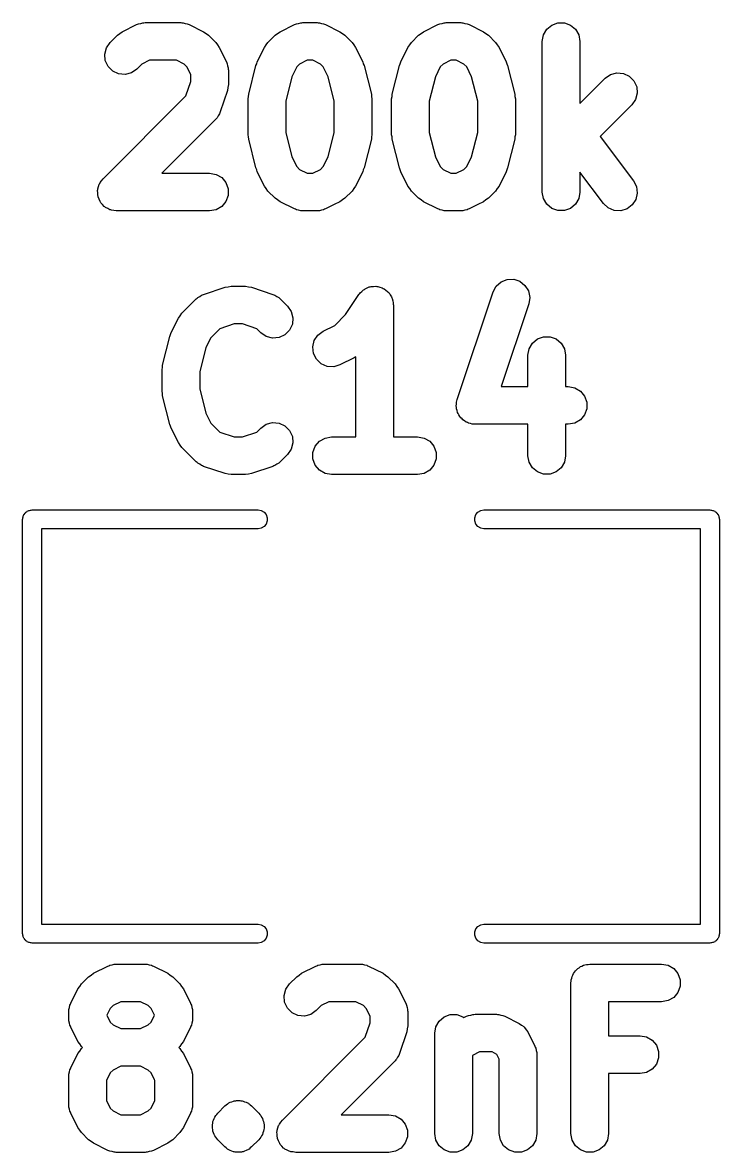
# Model space of a CAD drawing. Extents: x 51 to 137, y -158 to -25.
# Drawn here: x 75.37 to 80.07, y -52.16 to -44.54 of the extents above; entities that cross this region are included whole.
import ezdxf

# ---------------------------------------------------------------- set-up
doc = ezdxf.new("R2010")
doc.units = 0
doc.header["$MEASUREMENT"] = 0
doc.layers.add('BLACK', color=7, linetype='CONTINUOUS')

msp = doc.modelspace()

# ---------------------------------------------------------------- linework, layer by layer
at = {"layer": 'Black'}
for p, q in [((76.0464, -44.6006), (76.1432, -44.5522)), ((76.1432, -44.5522), (76.1502, -44.5501)), ((76.1502, -44.5501), (76.1566, -44.5465)), ((76.1566, -44.5465), (76.1712, -44.5439)), ((76.1712, -44.5439), (76.1855, -44.5397)), ((76.1855, -44.5397), (76.1928, -44.5401)), ((76.1928, -44.5401), (76.2, -44.5388)), ((76.2, -44.5388), (76.4419, -44.5388)), ((76.4419, -44.5388), (76.4491, -44.5401)), ((76.4491, -44.5401), (76.4564, -44.5397)), ((76.4564, -44.5397), (76.4707, -44.5439)), ((76.4707, -44.5439), (76.4853, -44.5465)), ((76.4853, -44.5465), (76.4917, -44.5501)), ((76.4917, -44.5501), (76.4987, -44.5522)), ((76.4987, -44.5522), (76.5955, -44.6006)), ((77.1108, -44.6006), (77.2076, -44.5522)), ((77.2076, -44.5522), (77.2146, -44.5501)), ((77.2146, -44.5501), (77.2209, -44.5465)), ((77.2209, -44.5465), (77.2356, -44.5439)), ((77.2356, -44.5439), (77.2499, -44.5397)), ((77.2499, -44.5397), (77.2572, -44.5401)), ((77.2572, -44.5401), (77.2644, -44.5388)), ((77.2644, -44.5388), (77.3611, -44.5388)), ((77.3611, -44.5388), (77.3684, -44.5401)), ((77.3684, -44.5401), (77.3757, -44.5397)), ((77.3757, -44.5397), (77.3899, -44.5439)), ((77.3899, -44.5439), (77.4046, -44.5465)), ((77.4046, -44.5465), (77.4109, -44.5501)), ((77.4109, -44.5501), (77.4179, -44.5522)), ((77.4179, -44.5522), (77.5147, -44.6006)), ((78.0784, -44.6006), (78.1752, -44.5522)), ((78.1752, -44.5522), (78.1822, -44.5501)), ((78.1822, -44.5501), (78.1886, -44.5465)), ((78.1886, -44.5465), (78.2032, -44.5439)), ((78.2032, -44.5439), (78.2175, -44.5397)), ((78.2175, -44.5397), (78.2248, -44.5401)), ((78.2248, -44.5401), (78.232, -44.5388)), ((78.232, -44.5388), (78.3288, -44.5388)), ((78.3288, -44.5388), (78.336, -44.5401)), ((78.336, -44.5401), (78.3433, -44.5397)), ((78.3433, -44.5397), (78.3575, -44.5439)), ((78.3575, -44.5439), (78.3722, -44.5465)), ((78.3722, -44.5465), (78.3785, -44.5501)), ((78.3785, -44.5501), (78.3856, -44.5522)), ((78.3856, -44.5522), (78.4823, -44.6006)), ((78.9088, -44.5842), (78.9426, -44.5558)), ((78.9426, -44.5558), (78.984, -44.5407)), ((78.984, -44.5407), (79.0281, -44.5407)), ((79.0281, -44.5407), (79.0696, -44.5558)), ((79.0696, -44.5558), (79.1034, -44.5842)), ((75.9651, -44.6728), (76.0134, -44.6244)), ((76.0134, -44.6244), (76.0301, -44.6127)), ((76.0301, -44.6127), (76.0464, -44.6006)), ((76.5955, -44.6006), (76.6118, -44.6127)), ((76.6118, -44.6127), (76.6285, -44.6244)), ((76.6285, -44.6244), (76.6769, -44.6728)), ((77.0294, -44.6728), (77.0778, -44.6244)), ((77.0778, -44.6244), (77.0945, -44.6127)), ((77.0945, -44.6127), (77.1108, -44.6006)), ((77.5147, -44.6006), (77.531, -44.6127)), ((77.531, -44.6127), (77.5477, -44.6244)), ((77.5477, -44.6244), (77.5961, -44.6728)), ((77.9971, -44.6728), (78.0454, -44.6244)), ((78.0454, -44.6244), (78.0621, -44.6127)), ((78.0621, -44.6127), (78.0784, -44.6006)), ((78.4823, -44.6006), (78.4986, -44.6127)), ((78.4986, -44.6127), (78.5153, -44.6244)), ((78.5153, -44.6244), (78.5637, -44.6728)), ((78.8791, -44.6658), (78.8868, -44.6224)), ((78.8868, -44.6224), (78.9088, -44.5842)), ((79.1034, -44.5842), (79.1254, -44.6224)), ((79.1254, -44.6224), (79.1331, -44.6658)), ((75.9283, -44.7515), (75.9398, -44.7089)), ((75.9398, -44.7089), (75.9651, -44.6728)), ((76.6769, -44.6728), (76.6885, -44.6895)), ((76.6885, -44.6895), (76.7006, -44.7058)), ((76.7006, -44.7058), (76.749, -44.8025)), ((76.9573, -44.8025), (77.0056, -44.7058)), ((77.0056, -44.7058), (77.0178, -44.6895)), ((77.0178, -44.6895), (77.0294, -44.6728)), ((77.5961, -44.6728), (77.6078, -44.6895)), ((77.6078, -44.6895), (77.6199, -44.7058)), ((77.6199, -44.7058), (77.6683, -44.8025)), ((77.9249, -44.8025), (77.9733, -44.7058)), ((77.9733, -44.7058), (77.9854, -44.6895)), ((77.9854, -44.6895), (77.9971, -44.6728)), ((78.5637, -44.6728), (78.5754, -44.6895)), ((78.5754, -44.6895), (78.5875, -44.7058)), ((78.5875, -44.7058), (78.6359, -44.8025)), ((78.8791, -45.6818), (78.8791, -44.6658)), ((79.1331, -44.6658), (79.1331, -45.0849)), ((75.9322, -44.7955), (75.9283, -44.7515)), ((75.9508, -44.8354), (75.9322, -44.7955)), ((76.23, -44.7928), (76.1785, -44.8186)), ((76.4119, -44.7928), (76.23, -44.7928)), ((76.4634, -44.8186), (76.4119, -44.7928)), ((76.749, -44.8025), (76.7511, -44.8096)), ((76.9533, -44.8159), (76.9573, -44.8025)), ((77.2944, -44.7928), (77.2429, -44.8186)), ((77.3312, -44.7928), (77.2944, -44.7928)), ((77.3827, -44.8186), (77.3312, -44.7928)), ((77.6683, -44.8025), (77.6722, -44.8159)), ((77.9209, -44.8159), (77.9249, -44.8025)), ((78.262, -44.7928), (78.2105, -44.8186)), ((78.2988, -44.7928), (78.262, -44.7928)), ((78.3503, -44.8186), (78.2988, -44.7928)), ((78.6359, -44.8025), (78.6398, -44.8159)), ((75.982, -44.8666), (75.9508, -44.8354)), ((76.022, -44.8853), (75.982, -44.8666)), ((76.1085, -44.8777), (76.0659, -44.8891)), ((76.1447, -44.8524), (76.1085, -44.8777)), ((76.1785, -44.8186), (76.1447, -44.8524)), ((76.4827, -44.8378), (76.4634, -44.8186)), ((76.5084, -44.8893), (76.4827, -44.8378)), ((76.7511, -44.8096), (76.7548, -44.8159)), ((76.7548, -44.8159), (76.7574, -44.8306)), ((76.7574, -44.8306), (76.7616, -44.8448)), ((76.7616, -44.8448), (76.7612, -44.8521)), ((76.7612, -44.8521), (76.7624, -44.8593)), ((76.7624, -44.8593), (76.7624, -44.9561)), ((76.8993, -45.0221), (76.9476, -44.8285)), ((76.9476, -44.8285), (76.9533, -44.8159)), ((77.2236, -44.8378), (77.1907, -44.9037)), ((77.2429, -44.8186), (77.2236, -44.8378)), ((77.4019, -44.8378), (77.3827, -44.8186)), ((77.4348, -44.9037), (77.4019, -44.8378)), ((77.6722, -44.8159), (77.6779, -44.8285)), ((77.6779, -44.8285), (77.7263, -45.0221)), ((77.8669, -45.0221), (77.9153, -44.8285)), ((77.9153, -44.8285), (77.9209, -44.8159)), ((78.1912, -44.8378), (78.1583, -44.9037)), ((78.2105, -44.8186), (78.1912, -44.8378)), ((78.3695, -44.8378), (78.3503, -44.8186)), ((78.4025, -44.9037), (78.3695, -44.8378)), ((78.6398, -44.8159), (78.6455, -44.8285)), ((78.6455, -44.8285), (78.6939, -45.0221)), ((79.3395, -44.8894), (79.3821, -44.878)), ((79.3821, -44.878), (79.426, -44.8818)), ((76.0659, -44.8891), (76.022, -44.8853)), ((76.476, -45.0326), (76.5084, -44.9355)), ((76.5084, -44.9355), (76.5084, -44.8893)), ((76.7624, -44.9561), (76.7589, -44.9761)), ((77.1907, -44.9037), (77.1495, -45.0685)), ((77.476, -45.0685), (77.4348, -44.9037)), ((78.1583, -44.9037), (78.1171, -45.0685)), ((78.4437, -45.0685), (78.4025, -44.9037)), ((79.1331, -45.0849), (79.3033, -44.9147)), ((79.3033, -44.9147), (79.3395, -44.8894)), ((79.426, -44.8818), (79.466, -44.9005)), ((79.466, -44.9005), (79.4972, -44.9316)), ((79.4972, -44.9316), (79.5158, -44.9716)), ((75.9167, -45.592), (76.476, -45.0326)), ((76.7559, -44.9963), (76.7075, -45.1414)), ((76.7589, -44.9761), (76.7559, -44.9963)), ((76.8982, -45.0376), (76.8993, -45.0221)), ((77.7263, -45.0221), (77.7273, -45.0376)), ((77.8658, -45.0376), (77.8669, -45.0221)), ((78.6939, -45.0221), (78.695, -45.0376)), ((79.5197, -45.0156), (79.5082, -45.0582)), ((79.5158, -44.9716), (79.5197, -45.0156)), ((76.8955, -45.0529), (76.8982, -45.0376)), ((76.8955, -45.2948), (76.8955, -45.0529)), ((77.1495, -45.0685), (77.1495, -45.2791)), ((77.476, -45.2791), (77.476, -45.0685)), ((77.7273, -45.0376), (77.73, -45.0529)), ((77.73, -45.0529), (77.73, -45.2948)), ((77.8631, -45.0529), (77.8658, -45.0376)), ((77.8631, -45.2948), (77.8631, -45.0529)), ((78.1171, -45.0685), (78.1171, -45.2791)), ((78.4437, -45.2791), (78.4437, -45.0685)), ((78.695, -45.0376), (78.6977, -45.0529)), ((78.6977, -45.0529), (78.6977, -45.2948)), ((79.4829, -45.0943), (79.2705, -45.3067)), ((79.5082, -45.0582), (79.4829, -45.0943)), ((76.681, -45.1851), (76.6769, -45.1911)), ((76.6865, -45.1802), (76.681, -45.1851)), ((76.6936, -45.1671), (76.6865, -45.1802)), ((76.7021, -45.1549), (76.6936, -45.1671)), ((76.704, -45.1478), (76.7021, -45.1549)), ((76.7075, -45.1414), (76.704, -45.1478)), ((76.6769, -45.1911), (76.3131, -45.5548)), ((76.8982, -45.3101), (76.8955, -45.2948)), ((76.8993, -45.3256), (76.8982, -45.3101)), ((76.9476, -45.5191), (76.8993, -45.3256)), ((77.1495, -45.2791), (77.1907, -45.444)), ((77.4348, -45.444), (77.476, -45.2791)), ((77.7263, -45.3256), (77.6779, -45.5191)), ((77.7273, -45.3101), (77.7263, -45.3256)), ((77.73, -45.2948), (77.7273, -45.3101)), ((77.8658, -45.3101), (77.8631, -45.2948)), ((77.8669, -45.3256), (77.8658, -45.3101)), ((77.9153, -45.5191), (77.8669, -45.3256)), ((78.1171, -45.2791), (78.1583, -45.444)), ((78.4025, -45.444), (78.4437, -45.2791)), ((78.6939, -45.3256), (78.6455, -45.5191)), ((78.695, -45.3101), (78.6939, -45.3256)), ((78.6977, -45.2948), (78.695, -45.3101)), ((79.2705, -45.3067), (79.4947, -45.6056)), ((77.1907, -45.444), (77.2236, -45.5098)), ((77.4019, -45.5098), (77.4348, -45.444)), ((78.1583, -45.444), (78.1912, -45.5098)), ((78.3695, -45.5098), (78.4025, -45.444)), ((76.3131, -45.5548), (76.6354, -45.5548)), ((76.6354, -45.5548), (76.6789, -45.5625)), ((76.6789, -45.5625), (76.7171, -45.5845)), ((76.9533, -45.5318), (76.9476, -45.5191)), ((76.9573, -45.5451), (76.9533, -45.5318)), ((77.0056, -45.6419), (76.9573, -45.5451)), ((77.2236, -45.5098), (77.2429, -45.5291)), ((77.2429, -45.5291), (77.2944, -45.5548)), ((77.2944, -45.5548), (77.3312, -45.5548)), ((77.3312, -45.5548), (77.3827, -45.5291)), ((77.3827, -45.5291), (77.4019, -45.5098)), ((77.6683, -45.5451), (77.6199, -45.6419)), ((77.6722, -45.5318), (77.6683, -45.5451)), ((77.6779, -45.5191), (77.6722, -45.5318)), ((77.9209, -45.5318), (77.9153, -45.5191)), ((77.9249, -45.5451), (77.9209, -45.5318)), ((77.9733, -45.6419), (77.9249, -45.5451)), ((78.1912, -45.5098), (78.2105, -45.5291)), ((78.2105, -45.5291), (78.262, -45.5548)), ((78.262, -45.5548), (78.2988, -45.5548)), ((78.2988, -45.5548), (78.3503, -45.5291)), ((78.3503, -45.5291), (78.3695, -45.5098)), ((78.6359, -45.5451), (78.5875, -45.6419)), ((78.6398, -45.5318), (78.6359, -45.5451)), ((78.6455, -45.5191), (78.6398, -45.5318)), ((79.2915, -45.758), (79.1331, -45.5468)), ((79.1331, -45.5468), (79.1331, -45.6818)), ((75.8871, -45.6442), (75.8914, -45.6281)), ((75.8914, -45.6281), (75.8946, -45.6236)), ((75.8946, -45.6236), (75.8965, -45.6183)), ((75.8965, -45.6183), (75.9072, -45.6056)), ((75.9072, -45.6056), (75.9167, -45.592)), ((76.7171, -45.5845), (76.7454, -45.6183)), ((76.7454, -45.6183), (76.7605, -45.6598)), ((77.0178, -45.6582), (77.0056, -45.6419)), ((77.6199, -45.6419), (77.6078, -45.6582)), ((77.9854, -45.6582), (77.9733, -45.6419)), ((78.5875, -45.6419), (78.5754, -45.6582)), ((79.4947, -45.6056), (79.5147, -45.645)), ((75.88, -45.6707), (75.8814, -45.6654)), ((75.8814, -45.6873), (75.88, -45.6707)), ((75.8814, -45.6598), (75.8871, -45.6442)), ((75.8814, -45.6654), (75.8814, -45.6598)), ((75.8814, -45.7039), (75.8814, -45.6873)), ((75.8833, -45.7091), (75.8814, -45.7039)), ((75.8838, -45.7147), (75.8833, -45.7091)), ((75.8908, -45.7297), (75.8838, -45.7147)), ((76.7605, -45.7039), (76.7454, -45.7453)), ((76.7605, -45.6598), (76.7605, -45.7039)), ((77.0294, -45.6749), (77.0178, -45.6582)), ((77.0778, -45.7232), (77.0294, -45.6749)), ((77.5961, -45.6749), (77.5477, -45.7232)), ((77.6078, -45.6582), (77.5961, -45.6749)), ((77.9971, -45.6749), (77.9854, -45.6582)), ((78.0454, -45.7232), (77.9971, -45.6749)), ((78.5637, -45.6749), (78.5153, -45.7232)), ((78.5754, -45.6582), (78.5637, -45.6749)), ((78.8868, -45.7253), (78.8791, -45.6818)), ((79.1331, -45.6818), (79.1254, -45.7253)), ((79.52, -45.6888), (79.5099, -45.7317)), ((79.5147, -45.645), (79.52, -45.6888)), ((75.8965, -45.7453), (75.8908, -45.7297)), ((75.9001, -45.7496), (75.8965, -45.7453)), ((75.9024, -45.7547), (75.9001, -45.7496)), ((75.9142, -45.7664), (75.9024, -45.7547)), ((75.9248, -45.7791), (75.9142, -45.7664)), ((75.9297, -45.7819), (75.9248, -45.7791)), ((75.9336, -45.7859), (75.9297, -45.7819)), ((75.9487, -45.7929), (75.9336, -45.7859)), ((75.963, -45.8012), (75.9487, -45.7929)), ((76.7171, -45.7791), (76.6789, -45.8012)), ((76.7454, -45.7453), (76.7171, -45.7791)), ((77.0945, -45.7349), (77.0778, -45.7232)), ((77.1108, -45.747), (77.0945, -45.7349)), ((77.2076, -45.7954), (77.1108, -45.747)), ((77.2146, -45.7975), (77.2076, -45.7954)), ((77.4179, -45.7954), (77.4109, -45.7975)), ((77.476, -45.7664), (77.4179, -45.7954)), ((77.5147, -45.747), (77.476, -45.7664)), ((77.531, -45.7349), (77.5147, -45.747)), ((77.5477, -45.7232), (77.531, -45.7349)), ((78.0621, -45.7349), (78.0454, -45.7232)), ((78.0784, -45.747), (78.0621, -45.7349)), ((78.1752, -45.7954), (78.0784, -45.747)), ((78.1822, -45.7975), (78.1752, -45.7954)), ((78.3856, -45.7954), (78.3785, -45.7975)), ((78.4437, -45.7664), (78.3856, -45.7954)), ((78.4823, -45.747), (78.4437, -45.7664)), ((78.4986, -45.7349), (78.4823, -45.747)), ((78.5153, -45.7232), (78.4986, -45.7349)), ((78.9088, -45.7635), (78.8868, -45.7253)), ((78.9426, -45.7918), (78.9088, -45.7635)), ((78.984, -45.8069), (78.9426, -45.7918)), ((79.0696, -45.7918), (79.0281, -45.8069)), ((79.1034, -45.7635), (79.0696, -45.7918)), ((79.1254, -45.7253), (79.1034, -45.7635)), ((79.3237, -45.7882), (79.2915, -45.758)), ((79.3643, -45.8055), (79.3237, -45.7882)), ((79.4505, -45.7951), (79.4083, -45.8079)), ((79.4858, -45.7686), (79.4505, -45.7951)), ((79.5099, -45.7317), (79.4858, -45.7686)), ((75.9685, -45.8021), (75.963, -45.8012)), ((75.9736, -45.8045), (75.9685, -45.8021)), ((75.9901, -45.8059), (75.9736, -45.8045)), ((76.0065, -45.8088), (75.9901, -45.8059)), ((76.6354, -45.8088), (76.0065, -45.8088)), ((76.6789, -45.8012), (76.6354, -45.8088)), ((77.2209, -45.8012), (77.2146, -45.7975)), ((77.2356, -45.8037), (77.2209, -45.8012)), ((77.2499, -45.808), (77.2356, -45.8037)), ((77.2572, -45.8075), (77.2499, -45.808)), ((77.2644, -45.8088), (77.2572, -45.8075)), ((77.3611, -45.8088), (77.2644, -45.8088)), ((77.3684, -45.8075), (77.3611, -45.8088)), ((77.3757, -45.808), (77.3684, -45.8075)), ((77.3899, -45.8037), (77.3757, -45.808)), ((77.4046, -45.8012), (77.3899, -45.8037)), ((77.4109, -45.7975), (77.4046, -45.8012)), ((78.1886, -45.8012), (78.1822, -45.7975)), ((78.2032, -45.8037), (78.1886, -45.8012)), ((78.2175, -45.808), (78.2032, -45.8037)), ((78.2248, -45.8075), (78.2175, -45.808)), ((78.232, -45.8088), (78.2248, -45.8075)), ((78.3288, -45.8088), (78.232, -45.8088)), ((78.336, -45.8075), (78.3288, -45.8088)), ((78.3433, -45.808), (78.336, -45.8075)), ((78.3575, -45.8037), (78.3433, -45.808)), ((78.3722, -45.8012), (78.3575, -45.8037)), ((78.3785, -45.7975), (78.3722, -45.8012)), ((79.0281, -45.8069), (78.984, -45.8069)), ((79.4083, -45.8079), (79.3643, -45.8055)), ((76.5953, -46.3717), (76.7404, -46.3233)), ((76.7404, -46.3233), (76.7605, -46.3203)), ((76.7605, -46.3203), (76.7806, -46.3168)), ((76.7806, -46.3168), (76.8773, -46.3168)), ((76.8773, -46.3168), (76.8974, -46.3203)), ((76.8974, -46.3203), (76.9175, -46.3233)), ((76.9175, -46.3233), (77.0626, -46.3717)), ((77.6847, -46.3338), (77.6989, -46.3286)), ((77.6989, -46.3286), (77.7125, -46.3219)), ((77.7125, -46.3219), (77.7195, -46.3212)), ((77.7195, -46.3212), (77.7261, -46.3187)), ((77.7261, -46.3187), (77.7413, -46.3187)), ((77.7413, -46.3187), (77.7564, -46.3171)), ((77.7564, -46.3171), (77.7632, -46.3187)), ((77.7632, -46.3187), (77.7702, -46.3187)), ((77.7702, -46.3187), (77.7845, -46.3239)), ((77.7845, -46.3239), (77.7992, -46.3275)), ((77.7992, -46.3275), (77.8051, -46.3314)), ((78.5469, -46.3553), (78.5679, -46.3165)), ((78.5679, -46.3165), (78.6009, -46.2872)), ((78.6009, -46.2872), (78.642, -46.271)), ((78.642, -46.271), (78.6861, -46.2698)), ((78.6861, -46.2698), (78.7279, -46.2838)), ((78.7279, -46.2838), (78.7625, -46.3112)), ((78.7625, -46.3112), (78.7855, -46.3488)), ((76.4489, -46.4992), (76.5456, -46.4024)), ((76.5456, -46.4024), (76.5516, -46.3982)), ((76.5516, -46.3982), (76.5565, -46.3927)), ((76.5565, -46.3927), (76.5696, -46.3856)), ((76.5696, -46.3856), (76.5818, -46.3771)), ((76.5818, -46.3771), (76.5888, -46.3752)), ((76.5888, -46.3752), (76.5953, -46.3717)), ((77.0626, -46.3717), (77.0691, -46.3752)), ((77.0691, -46.3752), (77.0761, -46.3771)), ((77.0761, -46.3771), (77.0883, -46.3856)), ((77.0883, -46.3856), (77.1014, -46.3927)), ((77.1014, -46.3927), (77.1063, -46.3982)), ((77.1063, -46.3982), (77.1123, -46.4024)), ((77.1123, -46.4024), (77.1607, -46.4508)), ((77.5527, -46.508), (77.6425, -46.3734)), ((77.6425, -46.3734), (77.6474, -46.3683)), ((77.6474, -46.3683), (77.6509, -46.3622)), ((77.6509, -46.3622), (77.6625, -46.3524)), ((77.6625, -46.3524), (77.673, -46.3415)), ((77.673, -46.3415), (77.6793, -46.3384)), ((77.6793, -46.3384), (77.6847, -46.3338)), ((77.8051, -46.3314), (77.8117, -46.3338)), ((77.8117, -46.3338), (77.8233, -46.3436)), ((77.8233, -46.3436), (77.8359, -46.352)), ((77.8359, -46.352), (77.8401, -46.3577)), ((77.8401, -46.3577), (77.8455, -46.3622)), ((77.8455, -46.3622), (77.8531, -46.3753)), ((77.8531, -46.3753), (77.862, -46.3875)), ((77.862, -46.3875), (77.864, -46.3943)), ((77.864, -46.3943), (77.8675, -46.4004)), ((77.8675, -46.4004), (77.8702, -46.4153)), ((78.305, -47.081), (78.5469, -46.3553)), ((78.7855, -46.3488), (78.7944, -46.392)), ((78.7944, -46.392), (78.7879, -46.4356)), ((77.1607, -46.4508), (77.186, -46.4869)), ((77.8702, -46.4153), (77.8744, -46.4299)), ((77.8744, -46.4299), (77.874, -46.4369)), ((77.874, -46.4369), (77.8752, -46.4438)), ((77.8752, -46.4438), (77.8752, -47.3328)), ((78.7879, -46.4356), (78.6017, -46.9942)), ((76.3767, -46.6289), (76.4251, -46.5322)), ((76.4251, -46.5322), (76.4372, -46.5158)), ((76.4372, -46.5158), (76.4489, -46.4992)), ((77.186, -46.4869), (77.1974, -46.5295)), ((77.1974, -46.5295), (77.1935, -46.5735)), ((77.4794, -46.5813), (77.5527, -46.508)), ((76.3727, -46.6422), (76.3767, -46.6289)), ((76.704, -46.6032), (76.643, -46.6642)), ((76.8012, -46.5708), (76.704, -46.6032)), ((76.8567, -46.5708), (76.8012, -46.5708)), ((76.9539, -46.6032), (76.8567, -46.5708)), ((76.9811, -46.6304), (76.9539, -46.6032)), ((77.0172, -46.6557), (76.9811, -46.6304)), ((77.1749, -46.6134), (77.1437, -46.6446)), ((77.1935, -46.5735), (77.1749, -46.6134)), ((77.3657, -46.6468), (77.4011, -46.6205)), ((77.4011, -46.6205), (77.4794, -46.5813)), ((76.3187, -46.8484), (76.3671, -46.6549)), ((76.3671, -46.6549), (76.3727, -46.6422)), ((76.643, -46.6642), (76.6101, -46.73)), ((77.0598, -46.6671), (77.0172, -46.6557)), ((77.1037, -46.6633), (77.0598, -46.6671)), ((77.1437, -46.6446), (77.1037, -46.6633)), ((77.3311, -46.7265), (77.3414, -46.6836)), ((77.3414, -46.6836), (77.3657, -46.6468)), ((78.79, -46.739), (78.812, -46.7009)), ((78.812, -46.7009), (78.8458, -46.6725)), ((78.8458, -46.6725), (78.8873, -46.6574)), ((78.8873, -46.6574), (78.9314, -46.6574)), ((78.9314, -46.6574), (78.9728, -46.6725)), ((78.9728, -46.6725), (79.0066, -46.7009)), ((79.0066, -46.7009), (79.0287, -46.739)), ((76.6101, -46.73), (76.5689, -46.8949)), ((77.3362, -46.7703), (77.3311, -46.7265)), ((77.3559, -46.8098), (77.3362, -46.7703)), ((78.7823, -46.7825), (78.79, -46.739)), ((78.7823, -46.9942), (78.7823, -46.7825)), ((79.0287, -46.739), (79.0363, -46.7825)), ((79.0363, -46.7825), (79.0363, -46.9942)), ((76.3176, -46.8639), (76.3187, -46.8484)), ((77.3879, -46.8401), (77.3559, -46.8098)), ((77.4284, -46.8576), (77.3879, -46.8401)), ((77.4724, -46.8603), (77.4284, -46.8576)), ((77.5147, -46.8477), (77.4724, -46.8603)), ((77.6115, -46.7993), (77.5147, -46.8477)), ((77.6212, -46.7921), (77.6115, -46.7993)), ((77.6212, -47.3328), (77.6212, -46.7921)), ((76.3149, -46.8792), (76.3176, -46.8639)), ((76.3149, -47.0244), (76.3149, -46.8792)), ((76.5689, -46.8949), (76.5689, -47.0088)), ((76.5689, -47.0088), (76.6101, -47.1736)), ((78.6017, -46.9942), (78.7823, -46.9942)), ((79.0363, -46.9942), (79.0545, -46.9942)), ((79.0545, -46.9942), (79.0979, -47.0018)), ((79.0979, -47.0018), (79.1361, -47.0239)), ((76.3176, -47.0397), (76.3149, -47.0244)), ((76.3187, -47.0552), (76.3176, -47.0397)), ((76.3671, -47.2487), (76.3187, -47.0552)), ((78.3005, -47.0991), (78.3037, -47.0903)), ((78.3037, -47.0903), (78.305, -47.081)), ((79.1361, -47.0239), (79.1645, -47.0577)), ((79.1645, -47.0577), (79.1795, -47.0991)), ((78.2986, -47.1246), (78.3005, -47.1119)), ((78.3005, -47.1338), (78.2986, -47.1246)), ((78.3005, -47.1119), (78.3005, -47.0991)), ((78.3005, -47.1432), (78.3005, -47.1338)), ((78.3048, -47.1553), (78.3005, -47.1432)), ((78.3074, -47.1678), (78.3048, -47.1553)), ((79.1795, -47.1432), (79.1645, -47.1847)), ((79.1795, -47.0991), (79.1795, -47.1432)), ((76.6101, -47.1736), (76.643, -47.2394)), ((76.643, -47.2394), (76.704, -47.3004)), ((77.0172, -47.248), (77.0598, -47.2365)), ((77.0598, -47.2365), (77.1037, -47.2404)), ((77.1037, -47.2404), (77.1437, -47.259)), ((78.3123, -47.1758), (78.3074, -47.1678)), ((78.3155, -47.1847), (78.3123, -47.1758)), ((78.3238, -47.1945), (78.3155, -47.1847)), ((78.3305, -47.2054), (78.3238, -47.1945)), ((78.3379, -47.2112), (78.3305, -47.2054)), ((78.3439, -47.2184), (78.3379, -47.2112)), ((78.355, -47.2249), (78.3439, -47.2184)), ((78.3651, -47.2328), (78.355, -47.2249)), ((78.374, -47.2358), (78.3651, -47.2328)), ((78.3821, -47.2405), (78.374, -47.2358)), ((78.3947, -47.2427), (78.3821, -47.2405)), ((78.4069, -47.2468), (78.3947, -47.2427)), ((79.0979, -47.2405), (79.0545, -47.2482)), ((79.1361, -47.2184), (79.0979, -47.2405)), ((79.1645, -47.1847), (79.1361, -47.2184)), ((76.3727, -47.2614), (76.3671, -47.2487)), ((76.3767, -47.2747), (76.3727, -47.2614)), ((76.4251, -47.3715), (76.3767, -47.2747)), ((76.704, -47.3004), (76.8012, -47.3328)), ((76.8567, -47.3328), (76.9539, -47.3004)), ((76.9539, -47.3004), (76.9811, -47.2733)), ((76.9811, -47.2733), (77.0172, -47.248)), ((77.1437, -47.259), (77.1749, -47.2902)), ((77.1749, -47.2902), (77.1935, -47.3302)), ((78.4163, -47.2465), (78.4069, -47.2468)), ((78.4255, -47.2482), (78.4163, -47.2465)), ((78.7823, -47.2482), (78.4255, -47.2482)), ((78.7823, -47.4598), (78.7823, -47.2482)), ((79.0545, -47.2482), (79.0363, -47.2482)), ((79.0363, -47.2482), (79.0363, -47.4598)), ((76.4372, -47.3878), (76.4251, -47.3715)), ((76.4489, -47.4045), (76.4372, -47.3878)), ((76.8012, -47.3328), (76.8567, -47.3328)), ((77.1974, -47.3741), (77.186, -47.4167)), ((77.1935, -47.3302), (77.1974, -47.3741)), ((77.3328, -47.4378), (77.3479, -47.3963)), ((77.3479, -47.3963), (77.3763, -47.3625)), ((77.3763, -47.3625), (77.4145, -47.3405)), ((77.4145, -47.3405), (77.4579, -47.3328)), ((77.4579, -47.3328), (77.6212, -47.3328)), ((77.8752, -47.3328), (78.0385, -47.3328)), ((78.0385, -47.3328), (78.0819, -47.3405)), ((78.0819, -47.3405), (78.1201, -47.3625)), ((78.1201, -47.3625), (78.1485, -47.3963)), ((78.1485, -47.3963), (78.1635, -47.4378)), ((76.5456, -47.5012), (76.4489, -47.4045)), ((77.1607, -47.4529), (77.1123, -47.5012)), ((77.186, -47.4167), (77.1607, -47.4529)), ((77.3328, -47.4819), (77.3328, -47.4378)), ((78.1635, -47.4378), (78.1635, -47.4819)), ((78.79, -47.5033), (78.7823, -47.4598)), ((79.0363, -47.4598), (79.0287, -47.5033)), ((76.5516, -47.5054), (76.5456, -47.5012)), ((76.5565, -47.5109), (76.5516, -47.5054)), ((76.5696, -47.518), (76.5565, -47.5109)), ((76.5818, -47.5265), (76.5696, -47.518)), ((76.5888, -47.5284), (76.5818, -47.5265)), ((76.5953, -47.5319), (76.5888, -47.5284)), ((76.7404, -47.5803), (76.5953, -47.5319)), ((77.0626, -47.5319), (76.9175, -47.5803)), ((77.0691, -47.5284), (77.0626, -47.5319)), ((77.0761, -47.5265), (77.0691, -47.5284)), ((77.0883, -47.518), (77.0761, -47.5265)), ((77.1014, -47.5109), (77.0883, -47.518)), ((77.1063, -47.5054), (77.1014, -47.5109)), ((77.1123, -47.5012), (77.1063, -47.5054)), ((77.3479, -47.5233), (77.3328, -47.4819)), ((77.3763, -47.5571), (77.3479, -47.5233)), ((78.1485, -47.5233), (78.1201, -47.5571)), ((78.1635, -47.4819), (78.1485, -47.5233)), ((78.812, -47.5415), (78.79, -47.5033)), ((78.8458, -47.5698), (78.812, -47.5415)), ((79.0066, -47.5415), (78.9728, -47.5698)), ((79.0287, -47.5033), (79.0066, -47.5415)), ((76.7605, -47.5833), (76.7404, -47.5803)), ((76.7806, -47.5868), (76.7605, -47.5833)), ((76.8773, -47.5868), (76.7806, -47.5868)), ((76.8974, -47.5833), (76.8773, -47.5868)), ((76.9175, -47.5803), (76.8974, -47.5833)), ((77.4145, -47.5792), (77.3763, -47.5571)), ((77.4579, -47.5868), (77.4145, -47.5792)), ((78.0385, -47.5868), (77.4579, -47.5868)), ((78.0819, -47.5792), (78.0385, -47.5868)), ((78.1201, -47.5571), (78.0819, -47.5792)), ((78.8873, -47.5849), (78.8458, -47.5698)), ((78.9314, -47.5849), (78.8873, -47.5849)), ((78.9728, -47.5698), (78.9314, -47.5849)), ((75.383, -47.8575), (75.3866, -47.8532)), ((75.3866, -47.8532), (75.3894, -47.8484)), ((75.3894, -47.8484), (75.3936, -47.8448)), ((75.3936, -47.8448), (75.3972, -47.8406)), ((75.3972, -47.8406), (75.402, -47.8378)), ((75.402, -47.8378), (75.4062, -47.8342)), ((75.4062, -47.8342), (75.4115, -47.8323)), ((75.4115, -47.8323), (75.4163, -47.8295)), ((75.4163, -47.8295), (75.4218, -47.8286)), ((75.4218, -47.8286), (75.427, -47.8267)), ((75.427, -47.8267), (75.4325, -47.8267)), ((75.4325, -47.8267), (75.438, -47.8257)), ((75.438, -47.8257), (76.962, -47.8257)), ((76.962, -47.8257), (76.9837, -47.8295)), ((76.9837, -47.8295), (77.0028, -47.8406)), ((77.0028, -47.8406), (77.017, -47.8575)), ((78.431, -47.8575), (78.4452, -47.8406)), ((78.4452, -47.8406), (78.4643, -47.8295)), ((78.4643, -47.8295), (78.486, -47.8257)), ((78.486, -47.8257), (80.01, -47.8257)), ((80.01, -47.8257), (80.0155, -47.8267)), ((80.0155, -47.8267), (80.021, -47.8267)), ((80.021, -47.8267), (80.0262, -47.8286)), ((80.0262, -47.8286), (80.0317, -47.8295)), ((80.0317, -47.8295), (80.0365, -47.8323)), ((80.0365, -47.8323), (80.0417, -47.8342)), ((80.0417, -47.8342), (80.046, -47.8378)), ((80.046, -47.8378), (80.0508, -47.8406)), ((80.0508, -47.8406), (80.0544, -47.8448)), ((80.0544, -47.8448), (80.0586, -47.8484)), ((80.0586, -47.8484), (80.0614, -47.8532)), ((80.0614, -47.8532), (80.065, -47.8575)), ((75.3745, -47.8892), (75.3755, -47.8837)), ((75.3745, -50.6832), (75.3745, -47.8892)), ((75.3755, -47.8782), (75.3774, -47.8729)), ((75.3755, -47.8837), (75.3755, -47.8782)), ((75.3774, -47.8729), (75.3783, -47.8675)), ((75.3783, -47.8675), (75.3811, -47.8627)), ((75.3811, -47.8627), (75.383, -47.8575)), ((77.017, -47.9209), (77.0028, -47.9378)), ((77.017, -47.8575), (77.0245, -47.8782)), ((77.0245, -47.9002), (77.017, -47.9209)), ((77.0245, -47.8782), (77.0245, -47.9002)), ((78.4235, -47.8782), (78.431, -47.8575)), ((78.4235, -47.9002), (78.4235, -47.8782)), ((78.431, -47.9209), (78.4235, -47.9002)), ((78.4452, -47.9378), (78.431, -47.9209)), ((80.065, -47.8575), (80.0669, -47.8627)), ((80.0669, -47.8627), (80.0697, -47.8675)), ((80.0697, -47.8675), (80.0706, -47.8729)), ((80.0706, -47.8729), (80.0725, -47.8782)), ((80.0725, -47.8782), (80.0725, -47.8837)), ((80.0725, -47.8837), (80.0735, -47.8892)), ((80.0735, -47.8892), (80.0735, -50.6832)), ((76.962, -47.9527), (75.5015, -47.9527)), ((75.5015, -47.9527), (75.5015, -50.6197)), ((76.9837, -47.9489), (76.962, -47.9527)), ((77.0028, -47.9378), (76.9837, -47.9489)), ((78.4643, -47.9489), (78.4452, -47.9378)), ((78.486, -47.9527), (78.4643, -47.9489)), ((79.9465, -47.9527), (78.486, -47.9527)), ((79.9465, -50.6197), (79.9465, -47.9527)), ((75.5015, -50.6197), (76.962, -50.6197)), ((76.962, -50.6197), (76.9837, -50.6235)), ((76.9837, -50.6235), (77.0028, -50.6346)), ((77.0028, -50.6346), (77.017, -50.6514)), ((77.017, -50.6514), (77.0245, -50.6722)), ((77.0245, -50.6722), (77.0245, -50.6942)), ((78.4235, -50.6722), (78.431, -50.6514)), ((78.4235, -50.6942), (78.4235, -50.6722)), ((78.431, -50.6514), (78.4452, -50.6346)), ((78.4452, -50.6346), (78.4643, -50.6235)), ((78.4643, -50.6235), (78.486, -50.6197)), ((78.486, -50.6197), (79.9465, -50.6197)), ((75.3755, -50.6887), (75.3745, -50.6832)), ((75.3755, -50.6942), (75.3755, -50.6887)), ((75.3774, -50.6994), (75.3755, -50.6942)), ((75.3783, -50.7049), (75.3774, -50.6994)), ((75.3811, -50.7097), (75.3783, -50.7049)), ((75.383, -50.7149), (75.3811, -50.7097)), ((75.3866, -50.7192), (75.383, -50.7149)), ((75.3894, -50.724), (75.3866, -50.7192)), ((75.3936, -50.7276), (75.3894, -50.724)), ((75.3972, -50.7318), (75.3936, -50.7276)), ((75.402, -50.7346), (75.3972, -50.7318)), ((75.4062, -50.7382), (75.402, -50.7346)), ((75.4115, -50.7401), (75.4062, -50.7382)), ((75.4163, -50.7429), (75.4115, -50.7401)), ((75.4218, -50.7438), (75.4163, -50.7429)), ((75.427, -50.7457), (75.4218, -50.7438)), ((75.4325, -50.7457), (75.427, -50.7457)), ((75.438, -50.7467), (75.4325, -50.7457)), ((76.962, -50.7467), (75.438, -50.7467)), ((76.9837, -50.7429), (76.962, -50.7467)), ((77.0028, -50.7318), (76.9837, -50.7429)), ((77.017, -50.7149), (77.0028, -50.7318)), ((77.0245, -50.6942), (77.017, -50.7149)), ((78.431, -50.7149), (78.4235, -50.6942)), ((78.4452, -50.7318), (78.431, -50.7149)), ((78.4643, -50.7429), (78.4452, -50.7318)), ((78.486, -50.7467), (78.4643, -50.7429)), ((80.01, -50.7467), (78.486, -50.7467)), ((80.0155, -50.7457), (80.01, -50.7467)), ((80.021, -50.7457), (80.0155, -50.7457)), ((80.0262, -50.7438), (80.021, -50.7457)), ((80.0317, -50.7429), (80.0262, -50.7438)), ((80.0365, -50.7401), (80.0317, -50.7429)), ((80.0417, -50.7382), (80.0365, -50.7401)), ((80.046, -50.7346), (80.0417, -50.7382)), ((80.0508, -50.7318), (80.046, -50.7346)), ((80.0544, -50.7276), (80.0508, -50.7318)), ((80.0586, -50.724), (80.0544, -50.7276)), ((80.0614, -50.7192), (80.0586, -50.724)), ((80.065, -50.7149), (80.0614, -50.7192)), ((80.0669, -50.7097), (80.065, -50.7149)), ((80.0697, -50.7049), (80.0669, -50.7097)), ((80.0706, -50.6994), (80.0697, -50.7049)), ((80.0725, -50.6942), (80.0706, -50.6994)), ((80.0735, -50.6832), (80.0725, -50.6887)), ((80.0725, -50.6887), (80.0725, -50.6942)), ((75.9497, -50.9022), (75.9567, -50.9001)), ((75.9567, -50.9001), (75.963, -50.8965)), ((75.963, -50.8965), (75.9777, -50.8939)), ((75.9777, -50.8939), (75.992, -50.8897)), ((75.992, -50.8897), (75.9993, -50.8901)), ((75.9993, -50.8901), (76.0065, -50.8888)), ((76.0065, -50.8888), (76.2, -50.8888)), ((76.2, -50.8888), (76.2072, -50.8901)), ((76.2072, -50.8901), (76.2145, -50.8897)), ((76.2145, -50.8897), (76.2288, -50.8939)), ((76.2288, -50.8939), (76.2434, -50.8965)), ((76.2434, -50.8965), (76.2498, -50.9001)), ((76.2498, -50.9001), (76.2568, -50.9022)), ((77.3527, -50.9022), (77.3597, -50.9001)), ((77.3597, -50.9001), (77.3661, -50.8965)), ((77.3661, -50.8965), (77.3807, -50.8939)), ((77.3807, -50.8939), (77.395, -50.8897)), ((77.395, -50.8897), (77.4023, -50.8901)), ((77.4023, -50.8901), (77.4095, -50.8888)), ((77.4095, -50.8888), (77.6514, -50.8888)), ((77.6514, -50.8888), (77.6586, -50.8901)), ((77.6586, -50.8901), (77.6659, -50.8897)), ((77.6659, -50.8897), (77.6802, -50.8939)), ((77.6802, -50.8939), (77.6949, -50.8965)), ((77.6949, -50.8965), (77.7012, -50.9001)), ((77.7012, -50.9001), (77.7082, -50.9022)), ((79.1466, -50.902), (79.1562, -50.8965)), ((79.1562, -50.8965), (79.1671, -50.8945)), ((79.1671, -50.8945), (79.1776, -50.8907)), ((79.1776, -50.8907), (79.1887, -50.8907)), ((79.1887, -50.8907), (79.1996, -50.8888)), ((79.1996, -50.8888), (79.6834, -50.8888)), ((79.6834, -50.8888), (79.7269, -50.8965)), ((79.7269, -50.8965), (79.7651, -50.9185)), ((75.7715, -51.0228), (75.8199, -50.9744)), ((75.8199, -50.9744), (75.8366, -50.9627)), ((75.8366, -50.9627), (75.8529, -50.9506)), ((75.8529, -50.9506), (75.9497, -50.9022)), ((76.2568, -50.9022), (76.3536, -50.9506)), ((76.3536, -50.9506), (76.3699, -50.9627)), ((76.3699, -50.9627), (76.3866, -50.9744)), ((76.3866, -50.9744), (76.4349, -51.0228)), ((77.1746, -51.0228), (77.223, -50.9744)), ((77.223, -50.9744), (77.2396, -50.9627)), ((77.2396, -50.9627), (77.256, -50.9506)), ((77.256, -50.9506), (77.3527, -50.9022)), ((77.7082, -50.9022), (77.805, -50.9506)), ((77.805, -50.9506), (77.8213, -50.9627)), ((77.8213, -50.9627), (77.838, -50.9744)), ((77.838, -50.9744), (77.8864, -51.0228)), ((79.0783, -50.9833), (79.0803, -50.9724)), ((79.0803, -50.9724), (79.0858, -50.9628)), ((79.0858, -50.9628), (79.0896, -50.9523)), ((79.0896, -50.9523), (79.0968, -50.9438)), ((79.0968, -50.9438), (79.1023, -50.9342)), ((79.1023, -50.9342), (79.1108, -50.927)), ((79.1108, -50.927), (79.118, -50.9185)), ((79.118, -50.9185), (79.1276, -50.913)), ((79.1276, -50.913), (79.1361, -50.9058)), ((79.1361, -50.9058), (79.1466, -50.902)), ((79.7651, -50.9185), (79.7934, -50.9523)), ((79.7934, -50.9523), (79.8085, -50.9938)), ((75.7477, -51.0558), (75.7599, -51.0395)), ((75.7599, -51.0395), (75.7715, -51.0228)), ((76.4349, -51.0228), (76.4466, -51.0395)), ((76.4466, -51.0395), (76.4587, -51.0558)), ((77.1493, -51.0589), (77.1746, -51.0228)), ((77.8864, -51.0228), (77.8981, -51.0395)), ((77.8981, -51.0395), (77.9102, -51.0558)), ((79.0726, -51.0158), (79.0745, -51.0049)), ((79.0726, -52.0318), (79.0726, -51.0158)), ((79.0745, -50.9938), (79.0783, -50.9833)), ((79.0745, -51.0049), (79.0745, -50.9938)), ((79.8085, -51.0379), (79.7934, -51.0793)), ((79.8085, -50.9938), (79.8085, -51.0379)), ((75.6994, -51.1525), (75.7477, -51.0558)), ((76.4587, -51.0558), (76.5071, -51.1525)), ((77.1379, -51.1015), (77.1493, -51.0589)), ((77.1417, -51.1455), (77.1379, -51.1015)), ((77.9102, -51.0558), (77.9585, -51.1525)), ((79.7651, -51.1131), (79.7269, -51.1352)), ((79.7934, -51.0793), (79.7651, -51.1131)), ((75.686, -51.2093), (75.6872, -51.2021)), ((75.6868, -51.1948), (75.691, -51.1806)), ((75.6872, -51.2021), (75.6868, -51.1948)), ((75.691, -51.1806), (75.6936, -51.1659)), ((75.6936, -51.1659), (75.6973, -51.1596)), ((75.6973, -51.1596), (75.6994, -51.1525)), ((75.9657, -51.1878), (75.9428, -51.2335)), ((75.9849, -51.1686), (75.9657, -51.1878)), ((76.0365, -51.1428), (75.9849, -51.1686)), ((76.17, -51.1428), (76.0365, -51.1428)), ((76.2215, -51.1686), (76.17, -51.1428)), ((76.2408, -51.1878), (76.2215, -51.1686)), ((76.2636, -51.2335), (76.2408, -51.1878)), ((76.5071, -51.1525), (76.5092, -51.1596)), ((76.5092, -51.1596), (76.5129, -51.1659)), ((76.5129, -51.1659), (76.5154, -51.1806)), ((76.5154, -51.1806), (76.5197, -51.1948)), ((76.5197, -51.1948), (76.5193, -51.2021)), ((76.5193, -51.2021), (76.5205, -51.2093)), ((77.1603, -51.1854), (77.1417, -51.1455)), ((77.1915, -51.2166), (77.1603, -51.1854)), ((77.3542, -51.2024), (77.3181, -51.2277)), ((77.388, -51.1686), (77.3542, -51.2024)), ((77.4395, -51.1428), (77.388, -51.1686)), ((77.6214, -51.1428), (77.4395, -51.1428)), ((77.673, -51.1686), (77.6214, -51.1428)), ((77.6922, -51.1878), (77.673, -51.1686)), ((77.718, -51.2393), (77.6922, -51.1878)), ((77.9585, -51.1525), (77.9606, -51.1596)), ((77.9606, -51.1596), (77.9643, -51.1659)), ((77.9643, -51.1659), (77.9669, -51.1806)), ((77.9669, -51.1806), (77.9711, -51.1948)), ((77.9711, -51.1948), (77.9707, -51.2021)), ((77.9707, -51.2021), (77.972, -51.2093)), ((79.6834, -51.1428), (79.3266, -51.1428)), ((79.3266, -51.1428), (79.3266, -51.3726)), ((79.7269, -51.1352), (79.6834, -51.1428)), ((75.686, -51.2577), (75.686, -51.2093)), ((75.6872, -51.2649), (75.686, -51.2577)), ((75.6868, -51.2722), (75.6872, -51.2649)), ((75.691, -51.2865), (75.6868, -51.2722)), ((75.9428, -51.2335), (75.9657, -51.2793)), ((75.9657, -51.2793), (75.9849, -51.2985)), ((76.2215, -51.2985), (76.2408, -51.2793)), ((76.2408, -51.2793), (76.2636, -51.2335)), ((76.5197, -51.2722), (76.5154, -51.2865)), ((76.5205, -51.2577), (76.5193, -51.2649)), ((76.5193, -51.2649), (76.5197, -51.2722)), ((76.5205, -51.2093), (76.5205, -51.2577)), ((77.2315, -51.2353), (77.1915, -51.2166)), ((77.2755, -51.2391), (77.2315, -51.2353)), ((77.3181, -51.2277), (77.2755, -51.2391)), ((77.718, -51.2855), (77.718, -51.2393)), ((77.972, -51.2093), (77.972, -51.3061)), ((78.161, -51.311), (78.1831, -51.2729)), ((78.1831, -51.2729), (78.2169, -51.2445)), ((78.2169, -51.2445), (78.2583, -51.2294)), ((78.2583, -51.2294), (78.3024, -51.2294)), ((78.3024, -51.2294), (78.3439, -51.2445)), ((78.3439, -51.2445), (78.3505, -51.25)), ((78.3505, -51.25), (78.3687, -51.2409)), ((78.3687, -51.2409), (78.3757, -51.2388)), ((78.3757, -51.2388), (78.3821, -51.2351)), ((78.3821, -51.2351), (78.3967, -51.2326)), ((78.3967, -51.2326), (78.411, -51.2283)), ((78.411, -51.2283), (78.4183, -51.2288)), ((78.4183, -51.2288), (78.4255, -51.2275)), ((78.4255, -51.2275), (78.5707, -51.2275)), ((78.5707, -51.2275), (78.5779, -51.2288)), ((78.5779, -51.2288), (78.5852, -51.2283)), ((78.5852, -51.2283), (78.5994, -51.2326)), ((78.5994, -51.2326), (78.6141, -51.2351)), ((78.6141, -51.2351), (78.6204, -51.2388)), ((78.6204, -51.2388), (78.6275, -51.2409)), ((78.6275, -51.2409), (78.7242, -51.2893)), ((75.6936, -51.3012), (75.691, -51.2865)), ((75.6973, -51.3075), (75.6936, -51.3012)), ((75.6994, -51.3145), (75.6973, -51.3075)), ((75.7477, -51.4113), (75.6994, -51.3145)), ((75.9849, -51.2985), (76.0365, -51.3242)), ((76.0365, -51.3242), (76.17, -51.3242)), ((76.17, -51.3242), (76.2215, -51.2985)), ((76.5071, -51.3145), (76.4587, -51.4113)), ((76.5092, -51.3075), (76.5071, -51.3145)), ((76.5129, -51.3012), (76.5092, -51.3075)), ((76.5154, -51.2865), (76.5129, -51.3012)), ((77.6856, -51.3826), (77.718, -51.2855)), ((77.9654, -51.3463), (77.9171, -51.4914)), ((77.9684, -51.3261), (77.9654, -51.3463)), ((77.972, -51.3061), (77.9684, -51.3261)), ((78.1534, -51.3545), (78.161, -51.311)), ((78.1534, -52.0318), (78.1534, -51.3545)), ((78.7242, -51.2893), (78.7392, -51.3004)), ((78.7392, -51.3004), (78.7547, -51.3106)), ((78.7547, -51.3106), (78.7568, -51.3135)), ((78.7568, -51.3135), (78.7597, -51.3156)), ((78.7597, -51.3156), (78.7699, -51.3311)), ((78.7699, -51.3311), (78.781, -51.3461)), ((78.781, -51.3461), (78.8294, -51.4428)), ((75.7599, -51.4276), (75.7477, -51.4113)), ((75.7715, -51.4443), (75.7599, -51.4276)), ((76.4466, -51.4276), (76.4349, -51.4443)), ((76.4587, -51.4113), (76.4466, -51.4276)), ((77.1262, -51.942), (77.6856, -51.3826)), ((79.3266, -51.3726), (79.5383, -51.3726)), ((79.5383, -51.3726), (79.5817, -51.3803)), ((79.5817, -51.3803), (79.6199, -51.4023)), ((79.6199, -51.4023), (79.6483, -51.4361)), ((75.6994, -51.588), (75.7477, -51.4912)), ((75.7477, -51.4912), (75.7599, -51.4749)), ((75.7599, -51.4749), (75.7715, -51.4582)), ((75.7785, -51.4512), (75.7715, -51.4443)), ((75.7715, -51.4582), (75.7785, -51.4512)), ((76.4349, -51.4443), (76.428, -51.4512)), ((76.428, -51.4512), (76.4349, -51.4582)), ((76.4349, -51.4582), (76.4466, -51.4749)), ((76.4466, -51.4749), (76.4587, -51.4912)), ((76.4587, -51.4912), (76.5071, -51.588)), ((77.9117, -51.5049), (77.9031, -51.5171)), ((77.9136, -51.4978), (77.9117, -51.5049)), ((77.9171, -51.4914), (77.9136, -51.4978)), ((78.4555, -51.4815), (78.4074, -51.5055)), ((78.4074, -51.5055), (78.4074, -52.0318)), ((78.5407, -51.4815), (78.4555, -51.4815)), ((78.5728, -51.4975), (78.5407, -51.4815)), ((78.5888, -51.5296), (78.5728, -51.4975)), ((78.8294, -51.4428), (78.8315, -51.4498)), ((78.8315, -51.4498), (78.8352, -51.4562)), ((78.8352, -51.4562), (78.8377, -51.4708)), ((78.8377, -51.4708), (78.842, -51.4851)), ((78.842, -51.4851), (78.8415, -51.4924)), ((78.8415, -51.4924), (78.8428, -51.4996)), ((78.8428, -51.4996), (78.8428, -52.0318)), ((79.6483, -51.4361), (79.6634, -51.4776)), ((79.6634, -51.4776), (79.6634, -51.5217)), ((76.0365, -51.5782), (75.9849, -51.604)), ((76.17, -51.5782), (76.0365, -51.5782)), ((76.2215, -51.604), (76.17, -51.5782)), ((77.8864, -51.5411), (77.5226, -51.9048)), ((77.8906, -51.5351), (77.8864, -51.5411)), ((77.8961, -51.5302), (77.8906, -51.5351)), ((77.9031, -51.5171), (77.8961, -51.5302)), ((78.5888, -52.0318), (78.5888, -51.5296)), ((79.6483, -51.5631), (79.6199, -51.5969)), ((79.6634, -51.5217), (79.6483, -51.5631)), ((75.686, -51.6448), (75.6872, -51.6376)), ((75.686, -51.8383), (75.686, -51.6448)), ((75.6868, -51.6303), (75.691, -51.616)), ((75.6872, -51.6376), (75.6868, -51.6303)), ((75.691, -51.616), (75.6936, -51.6013)), ((75.6936, -51.6013), (75.6973, -51.595)), ((75.6973, -51.595), (75.6994, -51.588)), ((75.9657, -51.6232), (75.94, -51.6748)), ((75.9849, -51.604), (75.9657, -51.6232)), ((76.2408, -51.6232), (76.2215, -51.604)), ((76.2636, -51.669), (76.2408, -51.6232)), ((76.5071, -51.588), (76.5092, -51.595)), ((76.5092, -51.595), (76.5129, -51.6013)), ((76.5129, -51.6013), (76.5154, -51.616)), ((76.5154, -51.616), (76.5197, -51.6303)), ((76.5197, -51.6303), (76.5193, -51.6376)), ((76.5193, -51.6376), (76.5205, -51.6448)), ((76.5205, -51.6448), (76.5205, -51.8383)), ((79.5383, -51.6266), (79.3266, -51.6266)), ((79.3266, -51.6266), (79.3266, -52.0318)), ((79.5817, -51.619), (79.5383, -51.6266)), ((79.6199, -51.5969), (79.5817, -51.619)), ((75.94, -51.6748), (75.94, -51.8083)), ((76.2665, -51.6748), (76.2636, -51.669)), ((76.2665, -51.8083), (76.2665, -51.6748)), ((75.94, -51.8083), (75.9657, -51.8598)), ((76.2408, -51.8598), (76.2665, -51.8083)), ((76.786, -51.8171), (76.7961, -51.8124)), ((76.7961, -51.8124), (76.8016, -51.8119)), ((76.8016, -51.8119), (76.8069, -51.81)), ((76.8069, -51.81), (76.8125, -51.81)), ((76.8125, -51.81), (76.8179, -51.8085)), ((76.8179, -51.8085), (76.829, -51.8095)), ((76.829, -51.8095), (76.84, -51.8085)), ((76.84, -51.8085), (76.8454, -51.81)), ((76.8454, -51.81), (76.851, -51.81)), ((76.851, -51.81), (76.8563, -51.8119)), ((76.8563, -51.8119), (76.8618, -51.8124)), ((76.8618, -51.8124), (76.8719, -51.8171)), ((75.6872, -51.8455), (75.686, -51.8383)), ((75.6868, -51.8528), (75.6872, -51.8455)), ((75.691, -51.8671), (75.6868, -51.8528)), ((75.6936, -51.8817), (75.691, -51.8671)), ((75.6973, -51.8881), (75.6936, -51.8817)), ((75.6994, -51.8951), (75.6973, -51.8881)), ((75.9657, -51.8598), (75.9849, -51.8791)), ((75.9849, -51.8791), (76.0365, -51.9048)), ((76.17, -51.9048), (76.2215, -51.8791)), ((76.2215, -51.8791), (76.2408, -51.8598)), ((76.5092, -51.8881), (76.5071, -51.8951)), ((76.5129, -51.8817), (76.5092, -51.8881)), ((76.5154, -51.8671), (76.5129, -51.8817)), ((76.5197, -51.8528), (76.5154, -51.8671)), ((76.5205, -51.8383), (76.5193, -51.8455)), ((76.5193, -51.8455), (76.5197, -51.8528)), ((76.6908, -51.8936), (76.7391, -51.8453)), ((76.7391, -51.8453), (76.7483, -51.8389)), ((76.7483, -51.8389), (76.7561, -51.831)), ((76.7561, -51.831), (76.7612, -51.8287)), ((76.7612, -51.8287), (76.7655, -51.8251)), ((76.7655, -51.8251), (76.7707, -51.8232)), ((76.7707, -51.8232), (76.7753, -51.82)), ((76.7753, -51.82), (76.786, -51.8171)), ((76.8719, -51.8171), (76.8826, -51.82)), ((76.8826, -51.82), (76.8872, -51.8232)), ((76.8872, -51.8232), (76.8925, -51.8251)), ((76.8925, -51.8251), (76.8967, -51.8287)), ((76.8967, -51.8287), (76.9018, -51.831)), ((76.9018, -51.831), (76.9097, -51.8389)), ((76.9097, -51.8389), (76.9188, -51.8453)), ((76.9188, -51.8453), (76.9671, -51.8936)), ((75.7477, -51.9919), (75.6994, -51.8951)), ((76.0365, -51.9048), (76.17, -51.9048)), ((76.5071, -51.8951), (76.4587, -51.9919)), ((76.6541, -51.9724), (76.6569, -51.9616)), ((76.6569, -51.9616), (76.6579, -51.9506)), ((76.6579, -51.9506), (76.6626, -51.9405)), ((76.6626, -51.9405), (76.6655, -51.9298)), ((76.6655, -51.9298), (76.6718, -51.9207)), ((76.6718, -51.9207), (76.6765, -51.9106)), ((76.6765, -51.9106), (76.6844, -51.9027)), ((76.6844, -51.9027), (76.6908, -51.8936)), ((76.9671, -51.8936), (76.9735, -51.9027)), ((76.9735, -51.9027), (76.9814, -51.9106)), ((76.9814, -51.9106), (76.9861, -51.9207)), ((76.9861, -51.9207), (76.9924, -51.9298)), ((76.9924, -51.9298), (76.9953, -51.9405)), ((76.9953, -51.9405), (77, -51.9506)), ((77, -51.9506), (77.001, -51.9616)), ((77.001, -51.9616), (77.0039, -51.9724)), ((77.1041, -51.9736), (77.106, -51.9683)), ((77.106, -51.9683), (77.1167, -51.9556)), ((77.1167, -51.9556), (77.1262, -51.942)), ((77.5226, -51.9048), (77.845, -51.9048)), ((77.845, -51.9048), (77.8884, -51.9125)), ((77.8884, -51.9125), (77.9266, -51.9345)), ((77.9266, -51.9345), (77.9549, -51.9683)), ((77.9549, -51.9683), (77.97, -52.0098)), ((75.7599, -52.0082), (75.7477, -51.9919)), ((75.7715, -52.0249), (75.7599, -52.0082)), ((75.8199, -52.0732), (75.7715, -52.0249)), ((76.4349, -52.0249), (76.3866, -52.0732)), ((76.4466, -52.0082), (76.4349, -52.0249)), ((76.4587, -51.9919), (76.4466, -52.0082)), ((76.655, -51.9834), (76.6541, -51.9724)), ((76.6541, -51.9945), (76.655, -51.9834)), ((76.6569, -52.0052), (76.6541, -51.9945)), ((76.6579, -52.0163), (76.6569, -52.0052)), ((76.6626, -52.0264), (76.6579, -52.0163)), ((76.6655, -52.0371), (76.6626, -52.0264)), ((76.6718, -52.0462), (76.6655, -52.0371)), ((76.9924, -52.0371), (76.9861, -52.0462)), ((76.9953, -52.0264), (76.9924, -52.0371)), ((77, -52.0163), (76.9953, -52.0264)), ((77.001, -52.0052), (77, -52.0163)), ((77.0039, -51.9945), (77.001, -52.0052)), ((77.0039, -51.9724), (77.0029, -51.9834)), ((77.0029, -51.9834), (77.0039, -51.9945)), ((77.0895, -52.0207), (77.0909, -52.0154)), ((77.0909, -52.0373), (77.0895, -52.0207)), ((77.0909, -52.0098), (77.0966, -51.9942)), ((77.0909, -52.0154), (77.0909, -52.0098)), ((77.0909, -52.0539), (77.0909, -52.0373)), ((77.0966, -51.9942), (77.1009, -51.9781)), ((77.1009, -51.9781), (77.1041, -51.9736)), ((77.97, -52.0098), (77.97, -52.0539)), ((78.161, -52.0753), (78.1534, -52.0318)), ((78.4074, -52.0318), (78.3997, -52.0753)), ((78.5965, -52.0753), (78.5888, -52.0318)), ((78.8428, -52.0318), (78.8352, -52.0753)), ((79.0803, -52.0753), (79.0726, -52.0318)), ((79.3266, -52.0318), (79.319, -52.0753)), ((75.8366, -52.0849), (75.8199, -52.0732)), ((75.8529, -52.097), (75.8366, -52.0849)), ((75.9497, -52.1454), (75.8529, -52.097)), ((76.3536, -52.097), (76.2568, -52.1454)), ((76.3699, -52.0849), (76.3536, -52.097)), ((76.3866, -52.0732), (76.3699, -52.0849)), ((76.6765, -52.0563), (76.6718, -52.0462)), ((76.6844, -52.0641), (76.6765, -52.0563)), ((76.6908, -52.0732), (76.6844, -52.0641)), ((76.7391, -52.1216), (76.6908, -52.0732)), ((76.9671, -52.0732), (76.9188, -52.1216)), ((76.9735, -52.0641), (76.9671, -52.0732)), ((76.9814, -52.0563), (76.9735, -52.0641)), ((76.9861, -52.0462), (76.9814, -52.0563)), ((77.0928, -52.0591), (77.0909, -52.0539)), ((77.0933, -52.0647), (77.0928, -52.0591)), ((77.1003, -52.0797), (77.0933, -52.0647)), ((77.106, -52.0953), (77.1003, -52.0797)), ((77.1096, -52.0996), (77.106, -52.0953)), ((77.112, -52.1047), (77.1096, -52.0996)), ((77.1237, -52.1164), (77.112, -52.1047)), ((77.1344, -52.1291), (77.1237, -52.1164)), ((77.9549, -52.0953), (77.9266, -52.1291)), ((77.97, -52.0539), (77.9549, -52.0953)), ((78.1831, -52.1135), (78.161, -52.0753)), ((78.2169, -52.1418), (78.1831, -52.1135)), ((78.3777, -52.1135), (78.3439, -52.1418)), ((78.3997, -52.0753), (78.3777, -52.1135)), ((78.6185, -52.1135), (78.5965, -52.0753)), ((78.6523, -52.1418), (78.6185, -52.1135)), ((78.8131, -52.1135), (78.7793, -52.1418)), ((78.8352, -52.0753), (78.8131, -52.1135)), ((79.1023, -52.1135), (79.0803, -52.0753)), ((79.1361, -52.1418), (79.1023, -52.1135)), ((79.2969, -52.1135), (79.2631, -52.1418)), ((79.319, -52.0753), (79.2969, -52.1135)), ((75.9567, -52.1475), (75.9497, -52.1454)), ((75.963, -52.1512), (75.9567, -52.1475)), ((75.9777, -52.1537), (75.963, -52.1512)), ((75.992, -52.158), (75.9777, -52.1537)), ((75.9993, -52.1575), (75.992, -52.158)), ((76.0065, -52.1588), (75.9993, -52.1575)), ((76.2, -52.1588), (76.0065, -52.1588)), ((76.2072, -52.1575), (76.2, -52.1588)), ((76.2145, -52.158), (76.2072, -52.1575)), ((76.2288, -52.1537), (76.2145, -52.158)), ((76.2434, -52.1512), (76.2288, -52.1537)), ((76.2498, -52.1475), (76.2434, -52.1512)), ((76.2568, -52.1454), (76.2498, -52.1475)), ((76.7483, -52.128), (76.7391, -52.1216)), ((76.7561, -52.1359), (76.7483, -52.128)), ((76.7612, -52.1382), (76.7561, -52.1359)), ((76.7655, -52.1418), (76.7612, -52.1382)), ((76.7707, -52.1437), (76.7655, -52.1418)), ((76.7753, -52.1469), (76.7707, -52.1437)), ((76.786, -52.1498), (76.7753, -52.1469)), ((76.7961, -52.1545), (76.786, -52.1498)), ((76.8016, -52.155), (76.7961, -52.1545)), ((76.8069, -52.1569), (76.8016, -52.155)), ((76.8125, -52.1569), (76.8069, -52.1569)), ((76.8179, -52.1583), (76.8125, -52.1569)), ((76.829, -52.1574), (76.8179, -52.1583)), ((76.84, -52.1583), (76.829, -52.1574)), ((76.8454, -52.1569), (76.84, -52.1583)), ((76.851, -52.1569), (76.8454, -52.1569)), ((76.8563, -52.155), (76.851, -52.1569)), ((76.8618, -52.1545), (76.8563, -52.155)), ((76.8719, -52.1498), (76.8618, -52.1545)), ((76.8826, -52.1469), (76.8719, -52.1498)), ((76.8872, -52.1437), (76.8826, -52.1469)), ((76.8925, -52.1418), (76.8872, -52.1437)), ((76.8967, -52.1382), (76.8925, -52.1418)), ((76.9018, -52.1359), (76.8967, -52.1382)), ((76.9097, -52.128), (76.9018, -52.1359)), ((76.9188, -52.1216), (76.9097, -52.128)), ((77.1392, -52.1319), (77.1344, -52.1291)), ((77.1432, -52.1359), (77.1392, -52.1319)), ((77.1582, -52.1429), (77.1432, -52.1359)), ((77.1726, -52.1512), (77.1582, -52.1429)), ((77.1781, -52.1521), (77.1726, -52.1512)), ((77.1831, -52.1545), (77.1781, -52.1521)), ((77.1997, -52.1559), (77.1831, -52.1545)), ((77.216, -52.1588), (77.1997, -52.1559)), ((77.845, -52.1588), (77.216, -52.1588)), ((77.8884, -52.1512), (77.845, -52.1588)), ((77.9266, -52.1291), (77.8884, -52.1512)), ((78.2583, -52.1569), (78.2169, -52.1418)), ((78.3024, -52.1569), (78.2583, -52.1569)), ((78.3439, -52.1418), (78.3024, -52.1569)), ((78.6938, -52.1569), (78.6523, -52.1418)), ((78.7379, -52.1569), (78.6938, -52.1569)), ((78.7793, -52.1418), (78.7379, -52.1569)), ((79.1776, -52.1569), (79.1361, -52.1418)), ((79.2217, -52.1569), (79.1776, -52.1569)), ((79.2631, -52.1418), (79.2217, -52.1569))]:
    msp.add_line(p, q, dxfattribs=at)

doc.saveas('drawing.dxf')
